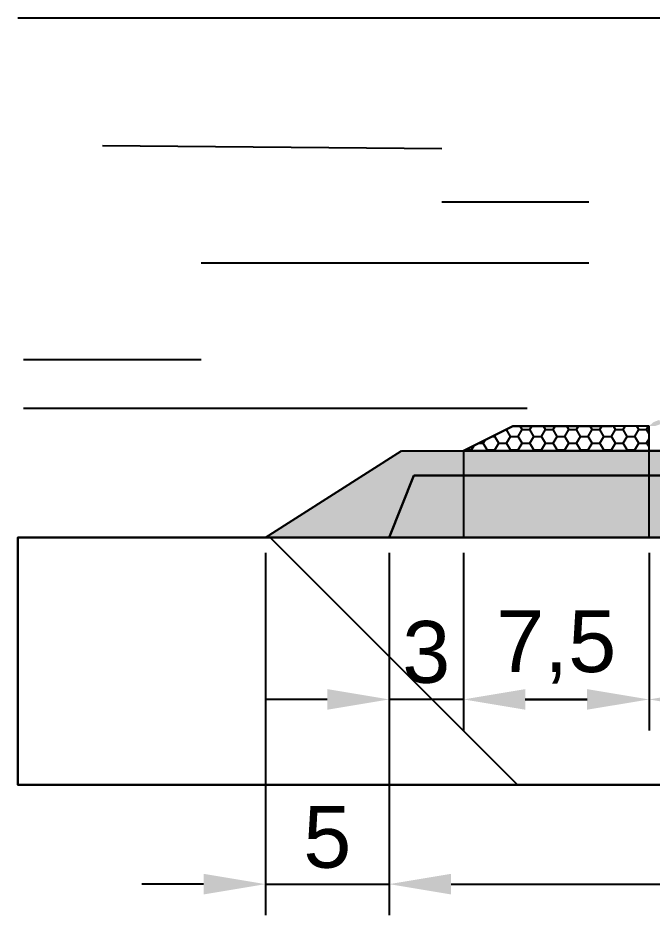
# Model space of a CAD drawing. Header units: centimetres. Extents: x -10 to 101, y -21 to 38.
# Drawn here: x -10 to 15.62, y -15.27 to 21 of the extents above; entities that cross this region are included whole.
import ezdxf

# ---------------------------------------------------------------- set-up
doc = ezdxf.new("R2010")
doc.units = ezdxf.units.CM
doc.styles.get("Standard").update_dxf_attribs({"font": 'arial.ttf'})
doc.dimstyles.new('ISO-25', dxfattribs={"dimtxt": 2.5, "dimasz": 2.5, "dimexe": 1.25, "dimexo": 0.625, "dimtad": 1, "dimtxsty": 'Standard', "dimcen": 2.5, "dimadec": 0, "dimazin": 0, "dimtfac": 1, "dimtmove": 0, "dimatfit": 3, "dimfxl": 1, "dimarcsym": 0})

# ---------------------------------------------------------------- blocks, each defined once
blk = doc.blocks.new('*D1')
at = {"color": 0, "lineweight": -2, "transparency": 16777216}
for p, q in [((5, -0.625), (5, -15.268)), ((42, -0.625), (42, -15.268)), ((7.5, -14.018), (39.5, -14.018))]:
    blk.add_line(p, q, dxfattribs=at)
at = {"color": 0, "transparency": 16777216}
for points in [[(7.5, -13.602), (7.5, -14.435), (5, -14.018)], [(39.5, -13.602), (39.5, -14.435), (42, -14.018)]]:
    blk.add_solid(points, dxfattribs=at)
at = {"layer": 'Defpoints', "color": 0, "transparency": 16777216}
for p in [(5, 0), (42, 0), (42, -14.018)]:
    blk.add_point(p, dxfattribs=at)
at = {"color": 0, "transparency": 16777216, "insert": (23.5, -12.116), "char_height": 2.5, "attachment_point": 5}
blk.add_mtext('37', dxfattribs=at)
blk = doc.blocks.new('*D2')
at = {"color": 0, "lineweight": -2, "transparency": 16777216}
for p, q in [((0, -0.625), (0, -15.268)), ((5, -0.625), (5, -15.268)), ((-2.5, -14.018), (-5, -14.018)), ((0, -14.018), (5, -14.018)), ((7.5, -14.018), (10, -14.018))]:
    blk.add_line(p, q, dxfattribs=at)
at = {"color": 0, "transparency": 16777216}
for points in [[(-2.5, -13.602), (-2.5, -14.435), (0, -14.018)], [(7.5, -13.602), (7.5, -14.435), (5, -14.018)]]:
    blk.add_solid(points, dxfattribs=at)
at = {"layer": 'Defpoints', "color": 0, "transparency": 16777216}
for p in [(0, 0), (5, 0), (5, -14.018)]:
    blk.add_point(p, dxfattribs=at)
at = {"color": 0, "transparency": 16777216, "insert": (2.5, -12.122), "char_height": 2.5, "attachment_point": 5}
blk.add_mtext('5', dxfattribs=at)
blk = doc.blocks.new('*D13')
at = {"color": 0, "lineweight": -2, "transparency": 16777216}
for p, q in [((15.5, -0.625), (15.5, -7.801)), ((22.5, -0.625), (22.5, -7.801)), ((20, -6.551), (18, -6.551))]:
    blk.add_line(p, q, dxfattribs=at)
at = {"color": 0, "transparency": 16777216}
for points in [[(18, -6.134), (18, -6.967), (15.5, -6.551)], [(20, -6.134), (20, -6.967), (22.5, -6.551)]]:
    blk.add_solid(points, dxfattribs=at)
at = {"layer": 'Defpoints', "color": 0, "transparency": 16777216}
for p in [(15.5, 0), (22.5, 0), (15.5, -6.551)]:
    blk.add_point(p, dxfattribs=at)
at = {"color": 0, "transparency": 16777216, "insert": (19, -4.676), "char_height": 2.5, "attachment_point": 5}
blk.add_mtext('7', dxfattribs=at)
blk = doc.blocks.new('*D14')
at = {"color": 0, "lineweight": -2, "transparency": 16777216}
for p, q in [((8, -0.625), (8, -7.801)), ((15.5, -0.625), (15.5, -7.801)), ((13, -6.551), (10.5, -6.551))]:
    blk.add_line(p, q, dxfattribs=at)
at = {"color": 0, "transparency": 16777216}
for points in [[(10.5, -6.134), (10.5, -6.967), (8, -6.551)], [(13, -6.134), (13, -6.967), (15.5, -6.551)]]:
    blk.add_solid(points, dxfattribs=at)
at = {"layer": 'Defpoints', "color": 0, "transparency": 16777216}
for p in [(8, 0), (15.5, 0), (8, -6.551)]:
    blk.add_point(p, dxfattribs=at)
at = {"color": 0, "transparency": 16777216, "insert": (11.75, -4.428), "char_height": 2.5, "attachment_point": 5}
blk.add_mtext('7,5', dxfattribs=at)
blk = doc.blocks.new('*D15')
at = {"color": 0, "lineweight": -2, "transparency": 16777216}
for p, q in [((5, -0.625), (5, -7.801)), ((8, -0.625), (8, -7.801)), ((2.5, -6.551), (0, -6.551)), ((8, -6.551), (5, -6.551)), ((10.5, -6.551), (13, -6.551))]:
    blk.add_line(p, q, dxfattribs=at)
at = {"color": 0, "transparency": 16777216}
for points in [[(2.5, -6.134), (2.5, -6.967), (5, -6.551)], [(10.5, -6.134), (10.5, -6.967), (8, -6.551)]]:
    blk.add_solid(points, dxfattribs=at)
at = {"layer": 'Defpoints', "color": 0, "transparency": 16777216}
for p in [(5, 0), (8, 0), (5, -6.551)]:
    blk.add_point(p, dxfattribs=at)
at = {"color": 0, "transparency": 16777216, "insert": (6.5, -4.648), "char_height": 2.5, "attachment_point": 5}
blk.add_mtext('3', dxfattribs=at)

msp = doc.modelspace()

# ---------------------------------------------------------------- hatches: boundary and pattern name
at = {"true_color": 0x000000}
h = msp.add_hatch(color=18, dxfattribs=at)
h.dxf.hatch_style = 1
h.paths.add_polyline_path([(15.92, 4.749), (15.69, 4.664), (15.5, 4.503), (15.746, 4.5), (15.971, 4.582)])
at = {"true_color": 0xf1eb1f}
h = msp.add_hatch(dxfattribs=at)
h.set_pattern_fill('HONEY', color=2, scale=0.099)
h.paths.add_polyline_path([(8, 3.5), (15.5, 3.5), (15.5, 4.5), (10, 4.5)])
h = msp.add_hatch()
h.set_pattern_fill('HEX', color=256, scale=0.063)
h.paths.add_polyline_path([(5, 0), (0, 0), (5.5, 3.5), (35, 3.5), (37, 2.5), (6, 2.5)])
h = msp.add_hatch()
h.set_pattern_fill('DOTS', color=256, scale=0.36)
h.paths.add_polyline_path([(5, 0), (6, 2.5), (41, 2.5), (42, 0)])
edge = h.paths.add_edge_path()
edge.add_line((62, 2.5), (79, 2.5))
edge.add_line((80, 0), (61, 0))
at = {"true_color": 0x636466}
h = msp.add_hatch(dxfattribs=at)
h.set_pattern_fill('AR-HBONE', color=251)
h.paths.add_polyline_path([(90, 0), (0, 0), (-10, 0), (-10, -10), (90, -10)])

# ---------------------------------------------------------------- linework, layer by layer
at = {"color": 4}
for p, q in [((-10, 21), (0, 21)), ((-6.579, 15.847), (7.125, 15.716)), ((7.125, 13.565), (13.063, 13.565)), ((13.063, 11.087), (-2.598, 11.087)), ((-2.598, 7.175), (-9.777, 7.175)), ((-9.777, 5.219), (10.583, 5.219))]:
    msp.add_line(p, q, dxfattribs=at)
for p, q in [((8, 3.5), (10, 4.5)), ((10, 4.5), (8, 3.5)), ((10, 4.5), (14, 4.5)), ((15.5, 4.5), (10, 4.5)), ((15.5, 4.5), (14, 4.5)), ((15.5, 3.5), (15.5, 4.5)), ((15.5, 3.5), (15.5, 4.5)), ((0, 0), (5.5, 3.5)), ((0, 0), (5.5, 3.5)), ((5.5, 3.5), (35, 3.5)), ((5.5, 3.5), (35, 3.5)), ((10, 3.5), (8, 3.5)), ((8, 3.5), (15.5, 3.5)), ((8, 3.5), (8, 0)), ((14, 3.5), (10, 3.5)), ((16, 3.5), (14, 3.5)), ((16, 3.5), (15.5, 3.5)), ((15.5, 0), (15.5, 3.5)), ((6, 2.5), (5, 0)), ((5, 0), (6, 2.5)), ((6, 2.5), (5, 0)), ((41, 2.5), (6, 2.5)), ((6, 2.5), (41, 2.5)), ((37, 2.5), (6, 2.5)), ((-10, 0), (90, 0)), ((-10, -10), (-10, 0)), ((5, 0), (0, 0)), ((42, 0), (5, 0)), ((8, 0), (15.5, 0)), ((90, -10), (-10, -10))]:
    msp.add_line(p, q)
msp.add_lwpolyline([(0, 21), (41.042, 21)], dxfattribs=at)
msp.add_lwpolyline([(0, 0), (-10, 0), (-10, -10), (90, -10), (90, 0), (0, 0)])

# ---------------------------------------------------------------- dimensions: what is measured, and where the dimension line sits
for base, p1, p2, picture, middle in [((5, -14.018), (0, 0), (5, 0), '*D2', (2.5, -12.122)), ((5, -6.551), (8, 0), (5, 0), '*D15', (6.5, -4.648)), ((42, -14.018), (5, 0), (42, 0), '*D1', (23.5, -12.116)), ((8, -6.551), (15.5, 0), (8, 0), '*D14', (11.75, -4.428)), ((15.5, -6.551), (22.5, 0), (15.5, 0), '*D13', (19, -4.676))]:
    dim = msp.add_linear_dim(base=base, p1=p1, p2=p2, dimstyle='ISO-25')
    dim.commit()
    dim.dimension.update_dxf_attribs({"geometry": picture, "text_midpoint": middle})

doc.saveas('drawing.dxf')
